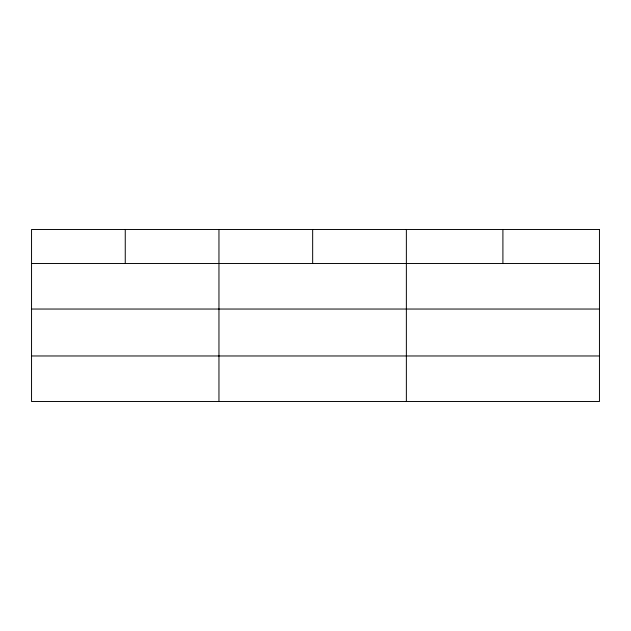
<?xml version="1.0" encoding="UTF-8"?>
<svg xmlns="http://www.w3.org/2000/svg" width="631" height="631" viewBox="0 0 631 631"><rect width="100%" height="100%" fill="white"/><g stroke="black" fill="none" stroke-linecap="round" stroke-linejoin="round"><path stroke-width="0.95" d="M31.55 263.482L599.45 263.482M31.55 309.04L599.45 309.04M31.55 355.971L599.45 355.971M502.907 229.479L502.907 263.482M406.364 229.479L406.364 401.521M312.66 229.479L312.66 263.482M218.957 229.479L218.957 401.521M125.254 229.479L125.254 263.482M599.45 229.479L31.55 229.479L31.55 401.521L599.45 401.521L599.45 229.479"/></g></svg>
